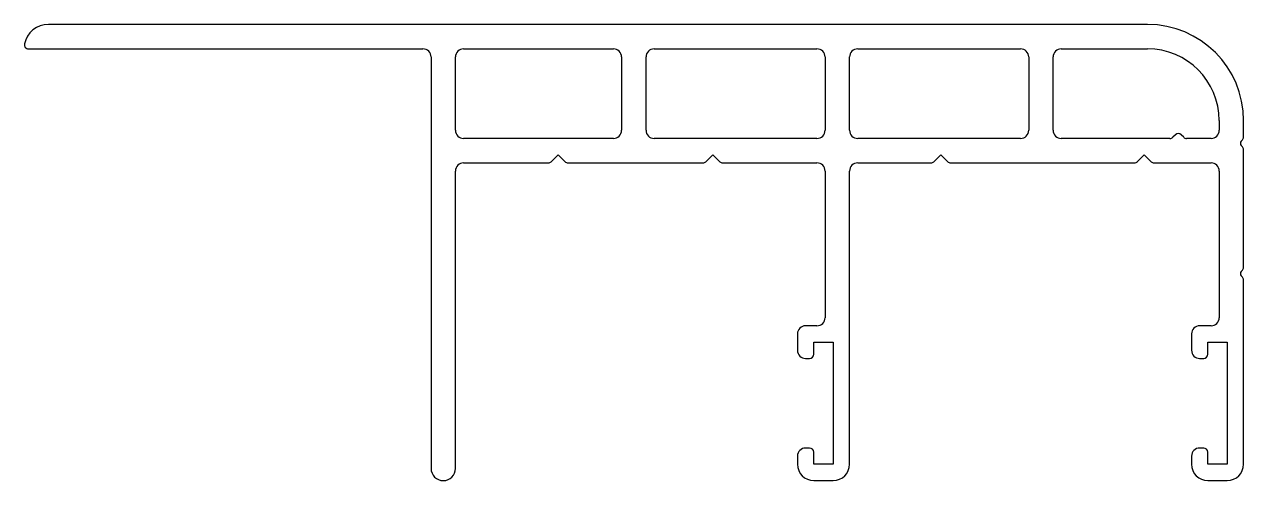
# Model space of a CAD drawing. Extents: x 1.8 to 76.6, y 0.3 to 28.3.
import ezdxf

# ---------------------------------------------------------------- set-up
doc = ezdxf.new("R2010")
doc.units = 0
doc.layers.get('0').update_dxf_attribs({"linetype": 'CONTINUOUS'})

msp = doc.modelspace()

# ---------------------------------------------------------------- linework, layer by layer
for p, q in [((70.725, 28.281), (3.225, 28.281)), ((2.001, 26.781), (26.225, 26.781)), ((26.725, 26.281), (26.725, 1.031)), ((28.225, 21.781), (28.225, 26.281)), ((28.725, 26.781), (37.925, 26.781)), ((38.425, 26.281), (38.425, 21.781)), ((39.925, 21.781), (39.925, 26.281)), ((40.425, 26.781), (50.425, 26.781)), ((50.925, 26.281), (50.925, 21.781)), ((52.425, 21.781), (52.425, 26.281)), ((52.925, 26.781), (62.925, 26.781)), ((63.425, 26.281), (63.425, 21.781)), ((64.925, 21.781), (64.925, 26.281)), ((65.425, 26.781), (70.725, 26.781)), ((75.125, 22.381), (75.125, 21.781)), ((76.625, 21.367), (76.625, 22.381)), ((37.925, 21.281), (28.725, 21.281)), ((50.425, 21.281), (40.425, 21.281)), ((62.925, 21.281), (52.925, 21.281)), ((72.103, 21.281), (65.425, 21.281)), ((72.435, 21.51), (72.28, 21.354)), ((72.945, 21.354), (72.789, 21.51)), ((74.625, 21.281), (73.121, 21.281)), ((76.484, 21.122), (76.552, 21.191)), ((34.098, 19.854), (34.525, 20.281)), ((34.525, 20.281), (34.952, 19.854)), ((43.598, 19.854), (44.025, 20.281)), ((44.025, 20.281), (44.452, 19.854)), ((57.598, 19.854), (58.025, 20.281)), ((58.025, 20.281), (58.452, 19.854)), ((70.098, 19.854), (70.525, 20.281)), ((70.525, 20.281), (70.952, 19.854)), ((76.552, 20.771), (76.484, 20.84)), ((76.625, 13.367), (76.625, 20.595)), ((28.725, 19.781), (33.922, 19.781)), ((35.129, 19.781), (43.422, 19.781)), ((44.629, 19.781), (50.425, 19.781)), ((52.925, 19.781), (57.422, 19.781)), ((58.629, 19.781), (69.922, 19.781)), ((71.129, 19.781), (74.625, 19.781)), ((28.225, 1.031), (28.225, 19.281)), ((50.925, 19.281), (50.925, 10.281)), ((52.425, 1.281), (52.425, 19.281)), ((75.125, 19.281), (75.125, 10.281)), ((76.484, 13.122), (76.552, 13.191)), ((76.552, 12.771), (76.484, 12.84)), ((76.625, 1.281), (76.625, 12.595)), ((50.425, 9.781), (49.725, 9.781)), ((74.625, 9.781), (73.925, 9.781)), ((49.225, 9.281), (49.225, 8.281)), ((73.425, 9.281), (73.425, 8.281)), ((50.225, 8.031), (50.225, 8.781)), ((50.225, 8.781), (51.425, 8.781)), ((51.425, 8.781), (51.425, 1.281)), ((74.425, 8.031), (74.425, 8.781)), ((74.425, 8.781), (75.625, 8.781)), ((75.625, 8.781), (75.625, 1.281)), ((49.725, 7.781), (49.975, 7.781)), ((73.925, 7.781), (74.175, 7.781)), ((49.975, 2.281), (49.725, 2.281)), ((74.175, 2.281), (73.925, 2.281)), ((49.225, 1.781), (49.225, 1.281)), ((50.225, 1.281), (50.225, 2.031)), ((73.425, 1.781), (73.425, 1.281)), ((74.425, 1.281), (74.425, 2.031)), ((51.425, 1.281), (50.225, 1.281)), ((75.625, 1.281), (74.425, 1.281)), ((50.225, 0.281), (51.425, 0.281)), ((74.425, 0.281), (75.625, 0.281))]:
    msp.add_line(p, q)
for centre, radius, start, end in [((3.225, 26.781), 1.5, 90, 168.46304), ((70.725, 22.381), 5.9, 0, 90), ((2.001, 27.031), 0.25, 168.46304, 270), ((26.225, 26.281), 0.5, 360, 90), ((28.725, 26.281), 0.5, 90, 180), ((37.925, 26.281), 0.5, 360, 90), ((40.425, 26.281), 0.5, 90, 180), ((50.425, 26.281), 0.5, 360, 90), ((52.925, 26.281), 0.5, 90, 180), ((62.925, 26.281), 0.5, 360, 90), ((65.425, 26.281), 0.5, 90, 180), ((70.725, 22.381), 4.4, 0, 90), ((28.725, 21.781), 0.5, 180, 270), ((37.925, 21.781), 0.5, 270, 0), ((40.425, 21.781), 0.5, 180, 270), ((50.425, 21.781), 0.5, 270, 0), ((52.925, 21.781), 0.5, 180, 270), ((62.925, 21.781), 0.5, 270, 0), ((65.425, 21.781), 0.5, 180, 270), ((74.625, 21.781), 0.5, 270, 0), ((72.103, 21.531), 0.25, 270, 315), ((72.612, 21.333), 0.25, 45, 135), ((73.121, 21.531), 0.25, 225, 270), ((76.625, 20.981), 0.2, 135, 225), ((76.375, 21.367), 0.25, 315, 0), ((76.375, 20.595), 0.25, 0, 45), ((28.725, 19.281), 0.5, 90, 180), ((33.922, 20.031), 0.25, 270, 315), ((35.129, 20.031), 0.25, 225, 270), ((43.422, 20.031), 0.25, 270, 315), ((44.629, 20.031), 0.25, 225, 270), ((50.425, 19.281), 0.5, 360, 90), ((52.925, 19.281), 0.5, 90, 180), ((57.422, 20.031), 0.25, 270, 315), ((58.629, 20.031), 0.25, 225, 270), ((69.922, 20.031), 0.25, 270, 315), ((71.129, 20.031), 0.25, 225, 270), ((74.625, 19.281), 0.5, 360, 90), ((76.625, 12.981), 0.2, 135, 225), ((76.375, 13.367), 0.25, 315, 0), ((76.375, 12.595), 0.25, 0, 45), ((49.725, 9.281), 0.5, 90, 180), ((50.425, 10.281), 0.5, 270, 0), ((73.925, 9.281), 0.5, 90, 180), ((74.625, 10.281), 0.5, 270, 0), ((49.725, 8.281), 0.5, 180, 270), ((73.925, 8.281), 0.5, 180, 270), ((49.975, 8.031), 0.25, 270, 0), ((74.175, 8.031), 0.25, 270, 0), ((49.725, 1.781), 0.5, 90, 180), ((49.975, 2.031), 0.25, 0, 90), ((73.925, 1.781), 0.5, 90, 180), ((74.175, 2.031), 0.25, 0, 90), ((27.475, 1.031), 0.75, 180, 0), ((50.225, 1.281), 1, 180, 270), ((51.425, 1.281), 1, 270, 360), ((74.425, 1.281), 1, 180, 270), ((75.625, 1.281), 1, 270, 360)]:
    msp.add_arc(centre, radius, start, end)

doc.saveas('drawing.dxf')
